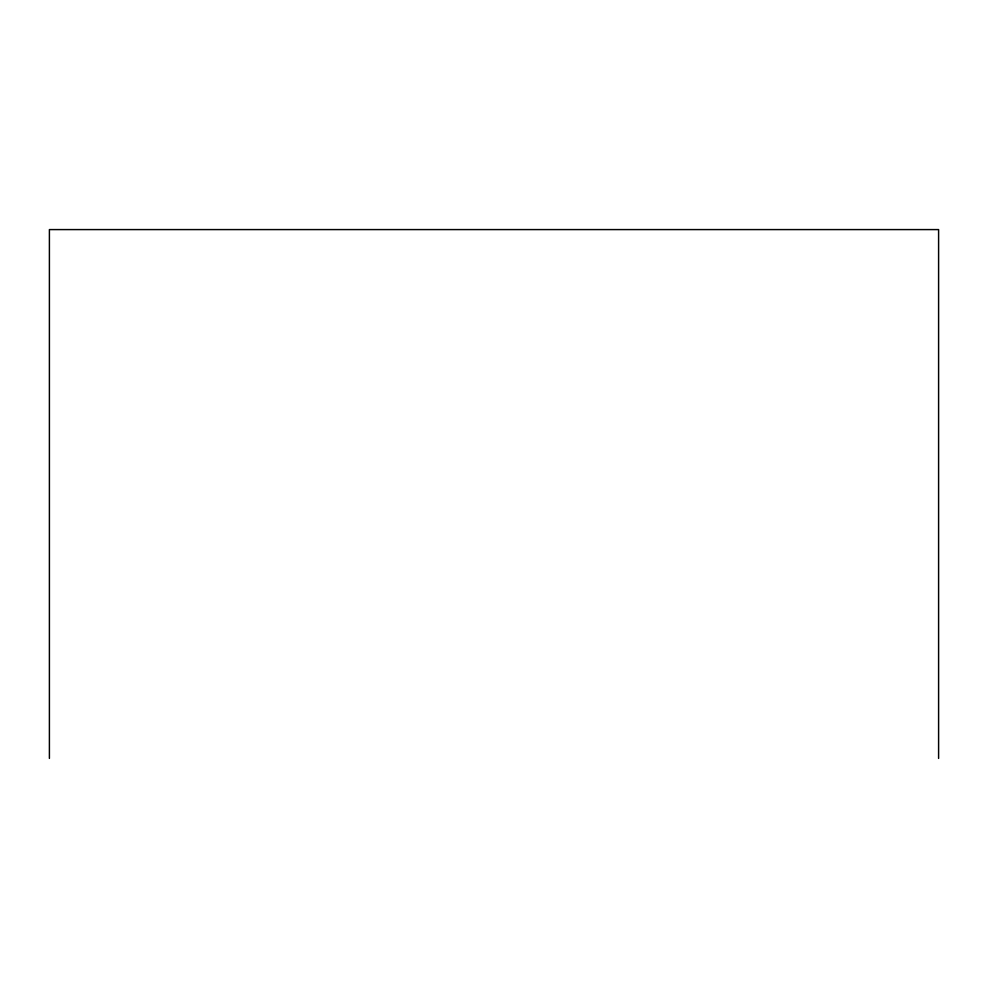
<?xml version="1.0" encoding="UTF-8"?>
<svg xmlns="http://www.w3.org/2000/svg" width="988" height="988" viewBox="0 0 988 988"><rect width="100%" height="100%" fill="white"/><g stroke="black" fill="none" stroke-linecap="round" stroke-linejoin="round"><path stroke-width="1.48" d="M938.6 758.414L938.6 229.587L49.4 229.587L49.4 758.414"/></g></svg>
